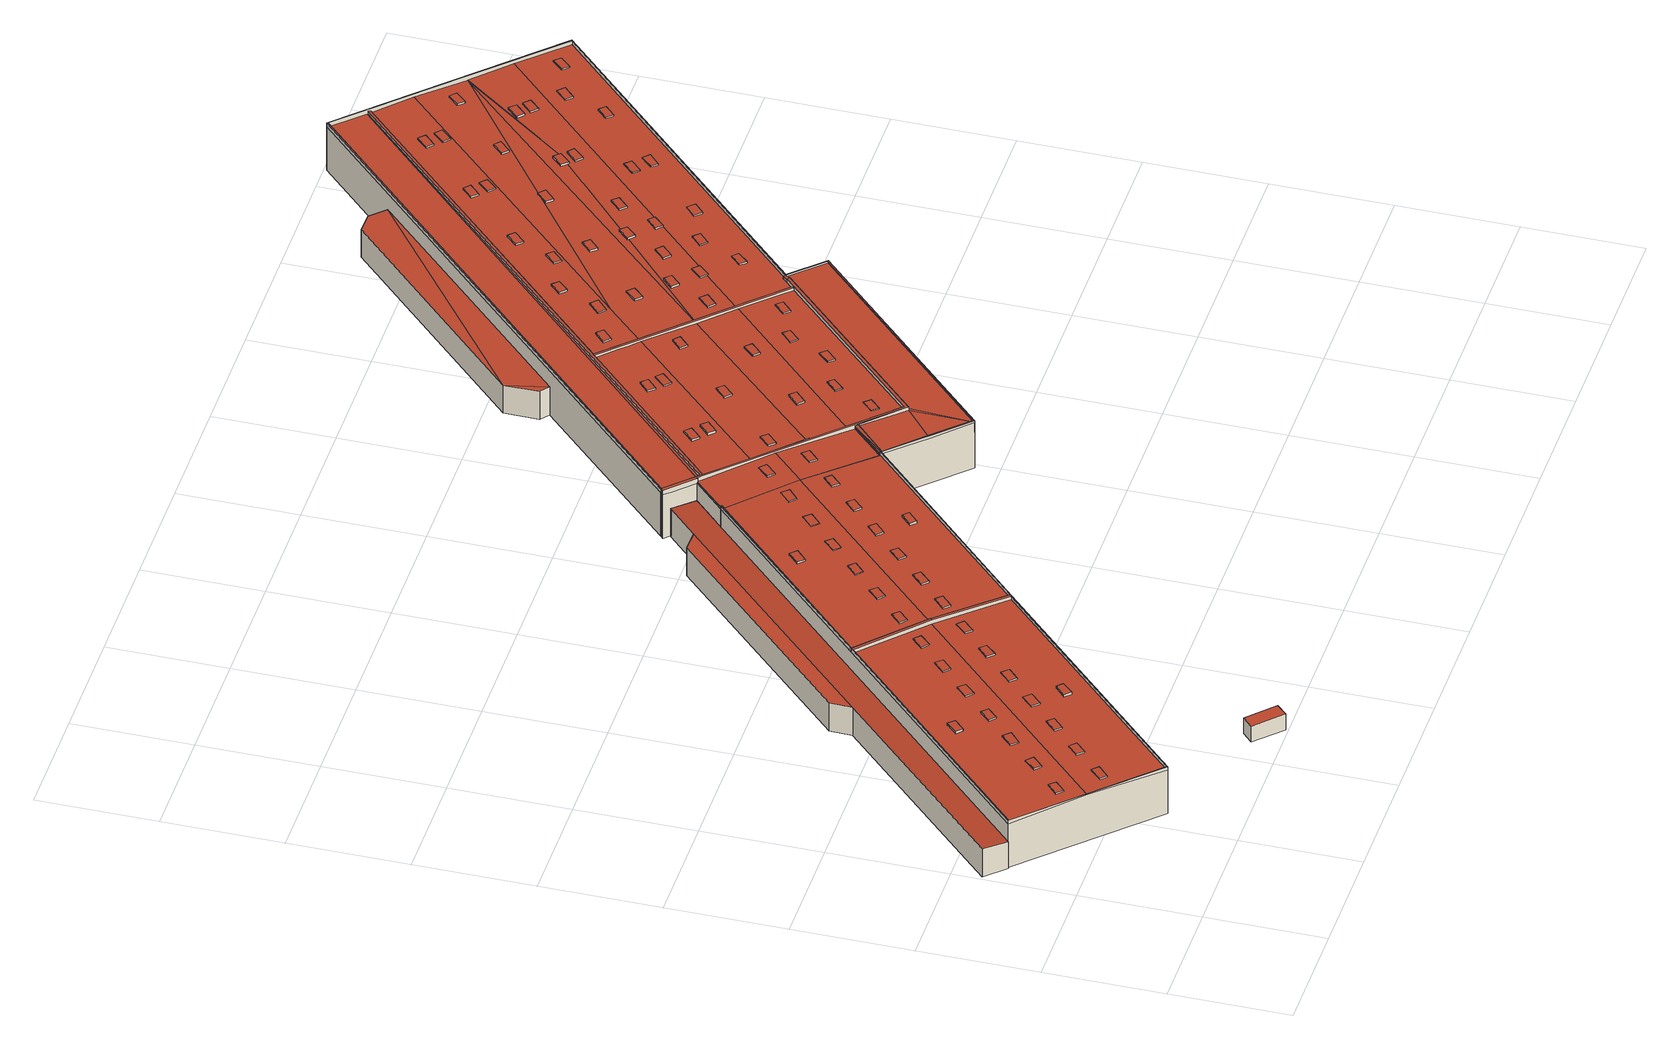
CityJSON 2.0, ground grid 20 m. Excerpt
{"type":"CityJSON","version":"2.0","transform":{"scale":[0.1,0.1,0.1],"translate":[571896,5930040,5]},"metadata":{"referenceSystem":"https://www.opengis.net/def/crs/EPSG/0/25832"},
"CityObjects":{
"building1":{"type":"Building","attributes":{"Grundfläche 2D":"14.649007","Grundhöhe NN":"5.460"},"geometry":[{"type":"Solid","lod":"3","boundaries":[[[[0,1,2,3]],[[4,5,3,2]],[[5,6,0,3]],[[6,7,1,0]],[[7,4,2,1]],[[7,6,5,4]]]],"semantics":{"surfaces":[{"type":"RoofSurface"},{"type":"WallSurface"},{"type":"GroundSurface"}],"values":[[0,1,1,1,1,2]]}}]},
"building2":{"type":"Building","attributes":{"Grundfläche 2D":"569.780345","Grundhöhe NN":"5.074"},"geometry":[{"type":"Solid","lod":"3","boundaries":[[[[8,9,10,11,12,13,14]],[[15,16,9,8]],[[17,13,12,11,18,19]],[[14,13,17,20]],[[14,20,21,8]],[[9,22,23,10]],[[11,10,23,18]],[[15,8,21,24]],[[16,15,24,25]],[[9,16,25,22]],[[25,24,21,20,17,19,18,23,22]]]],"semantics":{"surfaces":[{"type":"RoofSurface"},{"type":"WallSurface"},{"type":"GroundSurface"}],"values":[[0,0,1,1,1,1,1,1,1,1,2]]}}]},
"building3":{"type":"Building","attributes":{"Grundfläche 2D":"2526.483809","Grundhöhe NN":"5.324"},"children":["building3-1","building3-2","building3-3","building3-4","building3-5","building3-6","building3-7","building3-8","building3-9","building3-10","building3-11","building3-12","building3-13","building3-14","building3-15","building3-16","building3-17","building3-18","building3-19","building3-20","building3-21","building3-22","building3-23","building3-24","building3-25","building3-26","building3-27","building3-28","building3-29","building3-30"],"geometry":[{"type":"Solid","lod":"3","boundaries":[[[[26,27,28,29]],[[30,31,32,29,28]],[[33,34,35,36]],[[37,38,35,34]],[[27,39,40,41,42,43]],[[27,26,44,45,39]],[[46,47,32,31,48]],[[45,44,47,46,49,50]],[[48,51,52,53,46]],[[54,55,56]],[[57,56,55,58]],[[59,57,58,60]],[[61,62,63]],[[62,64,60,58,63]],[[60,64,31,30,28,27,59]],[[32,37,34,33,26,29]],[[65,54,41,40]],[[42,41,54,56]],[[27,43,42,56,57,59]],[[26,33,36,44]],[[38,47,44,36,35]],[[38,37,32,47]],[[31,64,62,61,52,51,48]],[[53,52,61,66]],[[66,67,49,46,53]],[[68,69,50,49,67]],[[50,69,70,39,45]],[[70,65,40,39]],[[71,72,63,58,55,54,65,73,74]],[[61,63,72,75]],[[76,66,61,75]],[[67,66,76,77]],[[69,68,67,77,78]],[[70,69,78,79]],[[65,70,79,73]],[[71,74,73,79,78,77,76,75,72]]]],"semantics":{"surfaces":[{"type":"RoofSurface"},{"type":"WallSurface"},{"type":"GroundSurface"}],"values":[[0,0,0,0,0,0,0,0,0,0,0,0,0,0,1,1,1,1,1,1,1,1,1,1,1,1,1,1,1,1,1,1,1,1,1,2]]}}]},
"building3-1":{"type":"BuildingInstallation","parents":["building3"],"geometry":[{"type":"MultiSurface","lod":"3","boundaries":[[[80,81,82,83]],[[83,82,84,85]],[[80,83,85,86]],[[81,80,86,87]],[[82,81,87,84]]],"semantics":{"surfaces":[{"type":"RoofSurface"},{"type":"WallSurface"}],"values":[0,1,1,1,1]}}]},
"building3-2":{"type":"BuildingInstallation","parents":["building3"],"geometry":[{"type":"MultiSurface","lod":"3","boundaries":[[[88,89,90,91]],[[91,90,92,93]],[[93,94,88,91]],[[94,95,89,88]],[[90,89,95,92]]],"semantics":{"surfaces":[{"type":"RoofSurface"},{"type":"WallSurface"}],"values":[0,1,1,1,1]}}]},
"building3-3":{"type":"BuildingInstallation","parents":["building3"],"geometry":[{"type":"MultiSurface","lod":"3","boundaries":[[[96,97,98,99]],[[99,98,100,101]],[[96,99,101,102]],[[97,96,102,103]],[[98,97,103,100]]],"semantics":{"surfaces":[{"type":"RoofSurface"},{"type":"WallSurface"}],"values":[0,1,1,1,1]}}]},
"building3-4":{"type":"BuildingInstallation","parents":["building3"],"geometry":[{"type":"MultiSurface","lod":"3","boundaries":[[[104,105,106,107]],[[107,106,108,109]],[[104,107,109,110]],[[105,104,110,111]],[[106,105,111,108]]],"semantics":{"surfaces":[{"type":"RoofSurface"},{"type":"WallSurface"}],"values":[0,1,1,1,1]}}]},
"building3-5":{"type":"BuildingInstallation","parents":["building3"],"geometry":[{"type":"MultiSurface","lod":"3","boundaries":[[[112,113,114,115]],[[113,112,116,117]],[[115,114,118,119]],[[112,115,119,116]],[[114,113,117,118]]],"semantics":{"surfaces":[{"type":"RoofSurface"},{"type":"WallSurface"}],"values":[0,1,1,1,1]}}]},
"building3-6":{"type":"BuildingInstallation","parents":["building3"],"geometry":[{"type":"MultiSurface","lod":"3","boundaries":[[[120,121,122,123]],[[123,122,124,125]],[[120,123,125,126]],[[121,120,126,127]],[[122,121,127,124]]],"semantics":{"surfaces":[{"type":"RoofSurface"},{"type":"WallSurface"}],"values":[0,1,1,1,1]}}]},
"building3-7":{"type":"BuildingInstallation","parents":["building3"],"geometry":[{"type":"MultiSurface","lod":"3","boundaries":[[[128,129,130,131]],[[131,130,132,133]],[[128,131,133,134]],[[129,128,134,135]],[[130,129,135,132]]],"semantics":{"surfaces":[{"type":"RoofSurface"},{"type":"WallSurface"}],"values":[0,1,1,1,1]}}]},
"building3-8":{"type":"BuildingInstallation","parents":["building3"],"geometry":[{"type":"MultiSurface","lod":"3","boundaries":[[[136,137,138,139]],[[139,138,140,141]],[[136,139,141,142]],[[137,136,142,143]],[[138,137,143,140]]],"semantics":{"surfaces":[{"type":"RoofSurface"},{"type":"WallSurface"}],"values":[0,1,1,1,1]}}]},
"building3-9":{"type":"BuildingInstallation","parents":["building3"],"geometry":[{"type":"MultiSurface","lod":"3","boundaries":[[[144,145,146,147]],[[147,146,148,149]],[[144,147,149,150]],[[145,144,150,151]],[[146,145,151,148]]],"semantics":{"surfaces":[{"type":"RoofSurface"},{"type":"WallSurface"}],"values":[0,1,1,1,1]}}]},
"building3-10":{"type":"BuildingInstallation","parents":["building3"],"geometry":[{"type":"MultiSurface","lod":"3","boundaries":[[[152,153,154,155]],[[155,154,156,157]],[[152,155,157,158]],[[153,152,158,159]],[[154,153,159,156]]],"semantics":{"surfaces":[{"type":"RoofSurface"},{"type":"WallSurface"}],"values":[0,1,1,1,1]}}]},
"building3-11":{"type":"BuildingInstallation","parents":["building3"],"geometry":[{"type":"MultiSurface","lod":"3","boundaries":[[[160,161,162,163]],[[163,162,164,165]],[[160,163,165,166]],[[161,160,166,167]],[[162,161,167,164]]],"semantics":{"surfaces":[{"type":"RoofSurface"},{"type":"WallSurface"}],"values":[0,1,1,1,1]}}]},
"building3-12":{"type":"BuildingInstallation","parents":["building3"],"geometry":[{"type":"MultiSurface","lod":"3","boundaries":[[[168,169,170,171]],[[171,170,172,173]],[[168,171,173,174]],[[169,168,174,175]],[[170,169,175,172]]],"semantics":{"surfaces":[{"type":"RoofSurface"},{"type":"WallSurface"}],"values":[0,1,1,1,1]}}]},
"building3-13":{"type":"BuildingInstallation","parents":["building3"],"geometry":[{"type":"MultiSurface","lod":"3","boundaries":[[[176,177,178,179]],[[179,178,180,181]],[[176,179,181,182]],[[177,176,182,183]],[[178,177,183,180]]],"semantics":{"surfaces":[{"type":"RoofSurface"},{"type":"WallSurface"}],"values":[0,1,1,1,1]}}]},
"building3-14":{"type":"BuildingInstallation","parents":["building3"],"geometry":[{"type":"MultiSurface","lod":"3","boundaries":[[[184,185,186,187]],[[187,186,188,189]],[[184,187,189,190]],[[185,184,190,191]],[[186,185,191,188]]],"semantics":{"surfaces":[{"type":"RoofSurface"},{"type":"WallSurface"}],"values":[0,1,1,1,1]}}]},
"building3-15":{"type":"BuildingInstallation","parents":["building3"],"geometry":[{"type":"MultiSurface","lod":"3","boundaries":[[[192,193,194,195]],[[195,194,196,197]],[[192,195,197,198]],[[193,192,198,199]],[[194,193,199,196]]],"semantics":{"surfaces":[{"type":"RoofSurface"},{"type":"WallSurface"}],"values":[0,1,1,1,1]}}]},
"building3-16":{"type":"BuildingInstallation","parents":["building3"],"geometry":[{"type":"MultiSurface","lod":"3","boundaries":[[[200,201,202,203]],[[203,202,204,205]],[[200,203,205,206]],[[201,200,206,207]],[[202,201,207,204]]],"semantics":{"surfaces":[{"type":"RoofSurface"},{"type":"WallSurface"}],"values":[0,1,1,1,1]}}]},
"building3-17":{"type":"BuildingInstallation","parents":["building3"],"geometry":[{"type":"MultiSurface","lod":"3","boundaries":[[[208,209,210,211]],[[211,210,212,213]],[[208,211,213,214]],[[209,208,214,215]],[[210,209,215,212]]],"semantics":{"surfaces":[{"type":"RoofSurface"},{"type":"WallSurface"}],"values":[0,1,1,1,1]}}]},
"building3-18":{"type":"BuildingInstallation","parents":["building3"],"geometry":[{"type":"MultiSurface","lod":"3","boundaries":[[[216,217,218,219]],[[219,218,220,221]],[[216,219,221,222]],[[217,216,222,223]],[[218,217,223,220]]],"semantics":{"surfaces":[{"type":"RoofSurface"},{"type":"WallSurface"}],"values":[0,1,1,1,1]}}]},
"building3-19":{"type":"BuildingInstallation","parents":["building3"],"geometry":[{"type":"MultiSurface","lod":"3","boundaries":[[[224,225,226,227]],[[227,226,228,229]],[[224,227,229,230]],[[225,224,230,231]],[[226,225,231,228]]],"semantics":{"surfaces":[{"type":"RoofSurface"},{"type":"WallSurface"}],"values":[0,1,1,1,1]}}]},
"building3-20":{"type":"BuildingInstallation","parents":["building3"],"geometry":[{"type":"MultiSurface","lod":"3","boundaries":[[[232,233,234,235]],[[235,234,236,237]],[[232,235,237,238]],[[233,232,238,239]],[[234,233,239,236]]],"semantics":{"surfaces":[{"type":"RoofSurface"},{"type":"WallSurface"}],"values":[0,1,1,1,1]}}]},
"building3-21":{"type":"BuildingInstallation","parents":["building3"],"geometry":[{"type":"MultiSurface","lod":"3","boundaries":[[[240,241,242,243]],[[243,242,244,245]],[[240,243,245,246]],[[241,240,246,247]],[[242,241,247,244]]],"semantics":{"surfaces":[{"type":"RoofSurface"},{"type":"WallSurface"}],"values":[0,1,1,1,1]}}]},
"building3-22":{"type":"BuildingInstallation","parents":["building3"],"geometry":[{"type":"MultiSurface","lod":"3","boundaries":[[[248,249,250,251]],[[251,250,252,253]],[[248,251,253,254]],[[249,248,254,255]],[[250,249,255,252]]],"semantics":{"surfaces":[{"type":"RoofSurface"},{"type":"WallSurface"}],"values":[0,1,1,1,1]}}]},
"building3-23":{"type":"BuildingInstallation","parents":["building3"],"geometry":[{"type":"MultiSurface","lod":"3","boundaries":[[[256,257,258,259]],[[259,258,260,261]],[[256,259,261,262]],[[257,256,262,263]],[[258,257,263,260]]],"semantics":{"surfaces":[{"type":"RoofSurface"},{"type":"WallSurface"}],"values":[0,1,1,1,1]}}]},
"building3-24":{"type":"BuildingInstallation","parents":["building3"],"geometry":[{"type":"MultiSurface","lod":"3","boundaries":[[[264,265,266,267]],[[267,266,268,269]],[[264,267,269,270]],[[265,264,270,271]],[[266,265,271,268]]],"semantics":{"surfaces":[{"type":"RoofSurface"},{"type":"WallSurface"}],"values":[0,1,1,1,1]}}]},
"building3-25":{"type":"BuildingInstallation","parents":["building3"],"geometry":[{"type":"MultiSurface","lod":"3","boundaries":[[[272,273,274,275]],[[275,274,276,277]],[[272,275,277,278]],[[273,272,278,279]],[[274,273,279,276]]],"semantics":{"surfaces":[{"type":"RoofSurface"},{"type":"WallSurface"}],"values":[0,1,1,1,1]}}]},
"building3-26":{"type":"BuildingInstallation","parents":["building3"],"geometry":[{"type":"MultiSurface","lod":"3","boundaries":[[[280,281,282,283]],[[283,282,284,285]],[[280,283,285,286]],[[281,280,286,287]],[[282,281,287,284]]],"semantics":{"surfaces":[{"type":"RoofSurface"},{"type":"WallSurface"}],"values":[0,1,1,1,1]}}]},
"building3-27":{"type":"BuildingInstallation","parents":["building3"],"geometry":[{"type":"MultiSurface","lod":"3","boundaries":[[[288,289,290,291]],[[292,293,291,290]],[[288,291,293,294]],[[294,295,289,288]],[[290,289,295,292]]],"semantics":{"surfaces":[{"type":"RoofSurface"},{"type":"WallSurface"}],"values":[0,1,1,1,1]}}]},
"building3-28":{"type":"BuildingInstallation","parents":["building3"],"geometry":[{"type":"MultiSurface","lod":"3","boundaries":[[[296,297,298,299]],[[300,301,299,298]],[[296,299,301,302]],[[297,296,302,303]],[[303,300,298,297]]],"semantics":{"surfaces":[{"type":"RoofSurface"},{"type":"WallSurface"}],"values":[0,1,1,1,1]}}]},
"building3-29":{"type":"BuildingInstallation","parents":["building3"],"geometry":[{"type":"MultiSurface","lod":"3","boundaries":[[[304,305,306,307]],[[307,306,308,309]],[[304,307,309,310]],[[305,304,310,311]],[[306,305,311,308]]],"semantics":{"surfaces":[{"type":"RoofSurface"},{"type":"WallSurface"}],"values":[0,1,1,1,1]}}]},
"building3-30":{"type":"BuildingInstallation","parents":["building3"],"geometry":[{"type":"MultiSurface","lod":"3","boundaries":[[[312,313,314,315]],[[312,315,316,317]],[[318,316,315,314]],[[313,312,317,319]],[[319,318,314,313]]],"semantics":{"surfaces":[{"type":"RoofSurface"},{"type":"WallSurface"}],"values":[0,1,1,1,1]}}]},
"building4":{"type":"Building","attributes":{"Grundfläche 2D":"5454.991894","Grundhöhe NN":"5.226"},"children":["building4-1","building4-2","building4-3","building4-4","building4-5","building4-6","building4-7","building4-8","building4-9","building4-10","building4-11","building4-12","building4-13","building4-14","building4-15","building4-16","building4-17","building4-18","building4-19","building4-20","building4-21","building4-22","building4-23","building4-24","building4-25","building4-26","building4-27","building4-28","building4-29","building4-30","building4-31","building4-32","building4-33","building4-34","building4-35","building4-36","building4-37","building4-38","building4-39","building4-40","building4-41","building4-42","building4-43","building4-44","building4-45","building4-46","building4-47","building4-48","building4-49","building4-50","building4-51"],"geometry":[{"type":"MultiSurface","lod":"3","boundaries":[[[320,321,322,323]],[[324,325,326,327,328,329,330]],[[331,332,333]],[[332,334,333]],[[333,334,335]],[[336,337,338,339,340,341,342,343,344,345,346,347,348]],[[330,329,332]],[[334,332,329,328,349]],[[334,350,351,342,341,340,339,338,337,331,333,335]],[[352,353,354,355,356,357,358]],[[359,360,361,362,363,364]],[[365,366,367,368,369,370]],[[371,372,369,368]],[[365,373,353,352,366]],[[374,362,361,375]],[[376,377,378,379,380,381,382,383,384,385,386,387,388,389,390,391,392,393,394]],[[395,396,322,321,397,398,399]],[[400,401,402,403,404,405,406,407,408,409,410,411,412,413]],[[414,415,416,417,418,40,39,419,420,408,421,422]],[[61,423,66]],[[63,424,61]],[[424,423,61]],[[425,426,424,63,58,427,428]],[[429,427,58,55]],[[430,431,432,433,434,435,436,437,438,439]],[[430,440,431]],[[441,442,443,444,445,446,447,448]],[[440,447,431]],[[447,446,431]],[[449,450,451]],[[452,450,449]],[[453,449,451,454]],[[455,456,457,458]],[[349,328,327,326,325,321,320,343,342]],[[342,351,349]],[[351,350,349]],[[350,334,349]],[[354,353,373,365,370,369,372,323,322,356,355]],[[459,460,381,380]],[[372,371,382,381,460,344,343,320,323]],[[362,374,413,412,388,387,386,385,384,383,382,371,368,367,366,352,358,395,399,364,363]],[[461,389,388,412,462]],[[391,390,389,461,463,464,465,423,424]],[[424,426,392,391]],[[426,425,428,427,429,435,466,376,394,393,392]],[[466,467,376]],[[432,431,378,377,376,467,434,433]],[[379,378,431,446,445,444,459,380]],[[356,322,396,395,358,357]],[[321,325,324,397]],[[364,399,398,360,359]],[[468,409,408,469,347]],[[410,409,468,470,471,472,473,474]],[[474,475,411,410]],[[462,412,411,475]],[[400,413,374,375]],[[402,401,400,375,361,360,398,397,324,330,332,331,337,336,406,405,404,403]],[[348,476,407,406,336]],[[476,469,408,407]],[[39,477,478,479,419]],[[479,480,420,419]],[[481,469,408,420,480]],[[469,482,421,408]],[[442,422,421,482,443]],[[442,441,448,447,415,414,422]],[[415,447,440,430,439,418,417,416]],[[438,477,39,40]],[[483,465,464,463,461,484,485]],[[462,475,486,487]],[[488,489,346,345,490]],[[468,347,491,492]],[[474,473,472,471,470,468,492,493]],[[450,494,486,475,474,493,495,451]],[[461,462,487,484]],[[61,66,496,497]],[[63,61,497,498]],[[55,58,63,498,499]],[[423,465,483,496,66]],[[477,438,500,501]],[[479,478,477,501,502]],[[457,503,504,480,479,502,505,458]],[[480,504,491,347,481]],[[489,506,444,443,481,347,346]],[[435,429,55,436]],[[438,437,436,55,499,507,500]],[[454,451,495,508]],[[453,454,508,509]],[[449,453,509,510]],[[452,449,510,511]],[[450,452,511,494]],[[455,458,505,512]],[[456,455,512,513]],[[457,456,513,503]],[[493,492,491,504,503,513,512,505,502,501,500,507,499,498,497,496,483,485,484,487,486,494,511,510,509,508,495],[489,488,506,489,491]]],"semantics":{"surfaces":[{"type":"RoofSurface"},{"type":"WallSurface"},{"type":"GroundSurface"}],"values":[0,0,0,0,0,0,0,0,0,0,0,0,0,0,0,0,0,0,0,0,0,0,0,0,0,0,0,0,0,0,0,0,0,1,1,1,1,1,1,1,1,1,1,1,1,1,1,1,1,1,1,1,1,1,1,1,1,1,1,1,1,1,1,1,1,1,1,1,1,1,1,1,1,1,1,1,1,1,1,1,1,1,1,1,1,1,1,1,1,1,1,1,1,2]}}]},
"building4-1":{"type":"BuildingInstallation","parents":["building4"],"geometry":[{"type":"MultiSurface","lod":"3","boundaries":[[[514,515,516,517]],[[518,519,517,516]],[[519,520,514,517]],[[515,514,520,521]],[[516,515,521,518]]],"semantics":{"surfaces":[{"type":"RoofSurface"},{"type":"WallSurface"}],"values":[0,1,1,1,1]}}]},
"building4-2":{"type":"BuildingInstallation","parents":["building4"],"geometry":[{"type":"MultiSurface","lod":"3","boundaries":[[[522,523,524,525]],[[525,524,526,527]],[[522,525,527,528]],[[523,522,528,529]],[[524,523,529,526]]],"semantics":{"surfaces":[{"type":"RoofSurface"},{"type":"WallSurface"}],"values":[0,1,1,1,1]}}]},
"building4-3":{"type":"BuildingInstallation","parents":["building4"],"geometry":[{"type":"MultiSurface","lod":"3","boundaries":[[[530,531,532,533]],[[533,532,534,535]],[[530,533,535,536]],[[531,530,536,537]],[[532,531,537,534]]],"semantics":{"surfaces":[{"type":"RoofSurface"},{"type":"WallSurface"}],"values":[0,1,1,1,1]}}]},
"building4-4":{"type":"BuildingInstallation","parents":["building4"],"geometry":[{"type":"MultiSurface","lod":"3","boundaries":[[[538,539,540,541]],[[541,540,542,543]],[[538,541,543,544]],[[539,538,544,545]],[[540,539,545,542]]],"semantics":{"surfaces":[{"type":"RoofSurface"},{"type":"WallSurface"}],"values":[0,1,1,1,1]}}]},
"building4-5":{"type":"BuildingInstallation","parents":["building4"],"geometry":[{"type":"MultiSurface","lod":"3","boundaries":[[[546,547,548,549]],[[549,548,550,551]],[[546,549,551,552]],[[547,546,552,553]],[[548,547,553,550]]],"semantics":{"surfaces":[{"type":"RoofSurface"},{"type":"WallSurface"}],"values":[0,1,1,1,1]}}]},
"building4-6":{"type":"BuildingInstallation","parents":["building4"],"geometry":[{"type":"MultiSurface","lod":"3","boundaries":[[[554,555,556,557]],[[557,556,558,559]],[[554,557,559,560]],[[560,561,555,554]],[[561,558,556,555]]],"semantics":{"surfaces":[{"type":"RoofSurface"},{"type":"WallSurface"}],"values":[0,1,1,1,1]}}]},
"building4-7":{"type":"BuildingInstallation","parents":["building4"],"geometry":[{"type":"MultiSurface","lod":"3","boundaries":[[[562,563,564,565]],[[563,562,566,567]],[[564,563,567,568]],[[565,564,568,569]],[[562,565,569,566]]],"semantics":{"surfaces":[{"type":"RoofSurface"},{"type":"WallSurface"}],"values":[0,1,1,1,1]}}]},
"building4-8":{"type":"BuildingInstallation","parents":["building4"],"geometry":[{"type":"MultiSurface","lod":"3","boundaries":[[[570,571,572,573,574]],[[575,572,571,333]],[[573,572,575,576]],[[574,573,576,577]],[[333,571,570,574,577,335]]],"semantics":{"surfaces":[{"type":"RoofSurface"},{"type":"WallSurface"}],"values":[0,1,1,1,1]}}]},
"building4-9":{"type":"BuildingInstallation","parents":["building4"],"geometry":[{"type":"MultiSurface","lod":"3","boundaries":[[[578,579,580,581]],[[581,580,582,583]],[[578,581,583,584]],[[579,578,584,585]],[[580,579,585,582]]],"semantics":{"surfaces":[{"type":"RoofSurface"},{"type":"WallSurface"}],"values":[0,1,1,1,1]}}]},
"building4-10":{"type":"BuildingInstallation","parents":["building4"],"geometry":[{"type":"MultiSurface","lod":"3","boundaries":[[[586,587,588,589,590,591]],[[588,587,592,340]],[[589,588,340,593]],[[590,589,593,594]],[[341,592,587,586,591,590,594,595]]],"semantics":{"surfaces":[{"type":"RoofSurface"},{"type":"WallSurface"}],"values":[0,1,1,1,1]}}]},
"building4-11":{"type":"BuildingInstallation","parents":["building4"],"geometry":[{"type":"MultiSurface","lod":"3","boundaries":[[[596,597,598,599]],[[599,598,600,601]],[[596,599,601,602]],[[597,596,602,603]],[[598,597,603,600]]],"semantics":{"surfaces":[{"type":"RoofSurface"},{"type":"WallSurface"}],"values":[0,1,1,1,1]}}]},
"building4-12":{"type":"BuildingInstallation","parents":["building4"],"geometry":[{"type":"MultiSurface","lod":"3","boundaries":[[[604,605,606,607]],[[607,606,608,609]],[[604,607,609,610]],[[605,604,610,611]],[[606,605,611,608]]],"semantics":{"surfaces":[{"type":"RoofSurface"},{"type":"WallSurface"}],"values":[0,1,1,1,1]}}]},
"building4-13":{"type":"BuildingInstallation","parents":["building4"],"geometry":[{"type":"MultiSurface","lod":"3","boundaries":[[[612,613,614,615]],[[615,614,616,617]],[[612,615,617,618]],[[613,612,618,619]],[[614,613,619,616]]],"semantics":{"surfaces":[{"type":"RoofSurface"},{"type":"WallSurface"}],"values":[0,1,1,1,1]}}]},
"building4-14":{"type":"BuildingInstallation","parents":["building4"],"geometry":[{"type":"MultiSurface","lod":"3","boundaries":[[[620,621,622,623]],[[623,622,624,625]],[[620,623,625,626]],[[621,620,626,627]],[[622,621,627,624]]],"semantics":{"surfaces":[{"type":"RoofSurface"},{"type":"WallSurface"}],"values":[0,1,1,1,1]}}]},
"building4-15":{"type":"BuildingInstallation","parents":["building4"],"geometry":[{"type":"MultiSurface","lod":"3","boundaries":[[[628,629,630,631]],[[632,633,631,630]],[[628,631,633,634]],[[634,635,629,628]],[[630,629,635,632]]],"semantics":{"surfaces":[{"type":"RoofSurface"},{"type":"WallSurface"}],"values":[0,1,1,1,1]}}]},
"building4-16":{"type":"BuildingInstallation","parents":["building4"],"geometry":[{"type":"MultiSurface","lod":"3","boundaries":[[[636,637,638,639]],[[640,641,639,638]],[[636,639,641,642]],[[637,636,642,643]],[[638,637,643,640]]],"semantics":{"surfaces":[{"type":"RoofSurface"},{"type":"WallSurface"}],"values":[0,1,1,1,1]}}]},
"building4-17":{"type":"BuildingInstallation","parents":["building4"],"geometry":[{"type":"MultiSurface","lod":"3","boundaries":[[[644,645,646,647]],[[647,646,648,649]],[[649,650,644,647]],[[645,644,650,651]],[[646,645,651,648]]],"semantics":{"surfaces":[{"type":"RoofSurface"},{"type":"WallSurface"}],"values":[0,1,1,1,1]}}]},
"building4-18":{"type":"BuildingInstallation","parents":["building4"],"geometry":[{"type":"MultiSurface","lod":"3","boundaries":[[[652,460,459,482,469,476]],[[469,481,347]],[[348,653,652,476]],[[460,652,653,344]],[[443,482,459,444,506,489,346]],[[346,347,481]]],"semantics":{"surfaces":[{"type":"RoofSurface"},{"type":"WallSurface"}],"values":[0,1,1,1,1,1]}}]},
"building4-19":{"type":"BuildingInstallation","parents":["building4"],"geometry":[{"type":"MultiSurface","lod":"3","boundaries":[[[654,655,656,657]],[[657,656,658,659]],[[654,657,659,660]],[[655,654,660,661]],[[656,655,661,658]]],"semantics":{"surfaces":[{"type":"RoofSurface"},{"type":"WallSurface"}],"values":[0,1,1,1,1]}}]},
"building4-20":{"type":"BuildingInstallation","parents":["building4"],"geometry":[{"type":"MultiSurface","lod":"3","boundaries":[[[662,663,664,665]],[[666,667,665,664]],[[667,668,662,665]],[[663,662,668,669]],[[664,663,669,666]]],"semantics":{"surfaces":[{"type":"RoofSurface"},{"type":"WallSurface"}],"values":[0,1,1,1,1]}}]},
"building4-21":{"type":"BuildingInstallation","parents":["building4"],"geometry":[{"type":"MultiSurface","lod":"3","boundaries":[[[670,671,672,673]],[[674,675,673,672]],[[670,673,675,676]],[[676,677,671,670]],[[672,671,677,674]]],"semantics":{"surfaces":[{"type":"RoofSurface"},{"type":"WallSurface"}],"values":[0,1,1,1,1]}}]},
"building4-22":{"type":"BuildingInstallation","parents":["building4"],"geometry":[{"type":"MultiSurface","lod":"3","boundaries":[[[678,679,680,681]],[[681,680,682,683]],[[678,681,683,684]],[[679,678,684,685]],[[680,679,685,682]]],"semantics":{"surfaces":[{"type":"RoofSurface"},{"type":"WallSurface"}],"values":[0,1,1,1,1]}}]},
"building4-23":{"type":"BuildingInstallation","parents":["building4"],"geometry":[{"type":"MultiSurface","lod":"3","boundaries":[[[686,687,688,689]],[[690,339,688,687]],[[689,688,339,338]],[[338,691,686,689]],[[691,690,687,686]]],"semantics":{"surfaces":[{"type":"RoofSurface"},{"type":"WallSurface"}],"values":[0,1,1,1,1]}}]},
"building4-24":{"type":"BuildingInstallation","parents":["building4"],"geometry":[{"type":"MultiSurface","lod":"3","boundaries":[[[692,693,694,695]],[[695,694,696,697]],[[692,695,697,698]],[[693,692,698,699]],[[694,693,699,696]]],"semantics":{"surfaces":[{"type":"RoofSurface"},{"type":"WallSurface"}],"values":[0,1,1,1,1]}}]},
"building4-25":{"type":"BuildingInstallation","parents":["building4"],"geometry":[{"type":"MultiSurface","lod":"3","boundaries":[[[700,701,702,703]],[[703,702,704,705]],[[700,703,705,706]],[[701,700,706,707]],[[702,701,707,704]]],"semantics":{"surfaces":[{"type":"RoofSurface"},{"type":"WallSurface"}],"values":[0,1,1,1,1]}}]},
"building4-26":{"type":"BuildingInstallation","parents":["building4"],"geometry":[{"type":"MultiSurface","lod":"3","boundaries":[[[708,709,710,711]],[[712,713,711,710]],[[708,711,713,714]],[[709,708,714,715]],[[710,709,715,712]]],"semantics":{"surfaces":[{"type":"RoofSurface"},{"type":"WallSurface"}],"values":[0,1,1,1,1]}}]},
"building4-27":{"type":"BuildingInstallation","parents":["building4"],"geometry":[{"type":"MultiSurface","lod":"3","boundaries":[[[716,717,718,719,720]],[[721,722,717,716]],[[723,718,717,722]],[[723,724,719,718]],[[724,725,721,716,720,719]]],"semantics":{"surfaces":[{"type":"RoofSurface"},{"type":"WallSurface"}],"values":[0,1,1,1,1]}}]},
"building4-28":{"type":"BuildingInstallation","parents":["building4"],"geometry":[{"type":"MultiSurface","lod":"3","boundaries":[[[726,727,728,729]],[[729,728,730,731]],[[726,729,731,732]],[[727,726,732,733]],[[728,727,733,730]]],"semantics":{"surfaces":[{"type":"RoofSurface"},{"type":"WallSurface"}],"values":[0,1,1,1,1]}}]},
"building4-29":{"type":"BuildingInstallation","parents":["building4"],"geometry":[{"type":"MultiSurface","lod":"3","boundaries":[[[734,735,736,737]],[[737,736,738,739]],[[734,737,739,740]],[[735,734,740,741]],[[736,735,741,738]]],"semantics":{"surfaces":[{"type":"RoofSurface"},{"type":"WallSurface"}],"values":[0,1,1,1,1]}}]},
"building4-30":{"type":"BuildingInstallation","parents":["building4"],"geometry":[{"type":"MultiSurface","lod":"3","boundaries":[[[742,743,744,745]],[[745,744,746,747]],[[742,745,747,748]],[[743,742,748,749]],[[744,743,749,746]]],"semantics":{"surfaces":[{"type":"RoofSurface"},{"type":"WallSurface"}],"values":[0,1,1,1,1]}}]},
"building4-31":{"type":"BuildingInstallation","parents":["building4"],"geometry":[{"type":"MultiSurface","lod":"3","boundaries":[[[750,751,752,753]],[[753,752,754,755]],[[750,753,755,756]],[[751,750,756,757]],[[752,751,757,754]]],"semantics":{"surfaces":[{"type":"RoofSurface"},{"type":"WallSurface"}],"values":[0,1,1,1,1]}}]},
"building4-32":{"type":"BuildingInstallation","parents":["building4"],"geometry":[{"type":"MultiSurface","lod":"3","boundaries":[[[758,759,760,761]],[[761,760,762,763]],[[758,761,763,764]],[[759,758,764,765]],[[760,759,765,762]]],"semantics":{"surfaces":[{"type":"RoofSurface"},{"type":"WallSurface"}],"values":[0,1,1,1,1]}}]},
"building4-33":{"type":"BuildingInstallation","parents":["building4"],"geometry":[{"type":"MultiSurface","lod":"3","boundaries":[[[766,767,768,769]],[[769,768,770,771]],[[766,769,771,772]],[[767,766,772,773]],[[768,767,773,770]]],"semantics":{"surfaces":[{"type":"RoofSurface"},{"type":"WallSurface"}],"values":[0,1,1,1,1]}}]},
"building4-34":{"type":"BuildingInstallation","parents":["building4"],"geometry":[{"type":"MultiSurface","lod":"3","boundaries":[[[774,775,776,777]],[[777,776,778,779]],[[774,777,779,780]],[[780,781,775,774]],[[776,775,781,778]]],"semantics":{"surfaces":[{"type":"RoofSurface"},{"type":"WallSurface"}],"values":[0,1,1,1,1]}}]},
"building4-35":{"type":"BuildingInstallation","parents":["building4"],"geometry":[{"type":"MultiSurface","lod":"3","boundaries":[[[782,783,784,785]],[[785,784,786,787]],[[782,785,787,788]],[[783,782,788,789]],[[784,783,789,786]]],"semantics":{"surfaces":[{"type":"RoofSurface"},{"type":"WallSurface"}],"values":[0,1,1,1,1]}}]},
"building4-36":{"type":"BuildingInstallation","parents":["building4"],"geometry":[{"type":"MultiSurface","lod":"3","boundaries":[[[790,791,792,793]],[[793,792,794,795]],[[790,793,795,796]],[[791,790,796,797]],[[792,791,797,794]]],"semantics":{"surfaces":[{"type":"RoofSurface"},{"type":"WallSurface"}],"values":[0,1,1,1,1]}}]},
"building4-37":{"type":"BuildingInstallation","parents":["building4"],"geometry":[{"type":"MultiSurface","lod":"3","boundaries":[[[798,799,800,801]],[[802,803,801,800]],[[798,801,803,804]],[[799,798,804,805]],[[805,802,800,799]]],"semantics":{"surfaces":[{"type":"RoofSurface"},{"type":"WallSurface"}],"values":[0,1,1,1,1]}}]},
"building4-38":{"type":"BuildingInstallation","parents":["building4"],"geometry":[{"type":"MultiSurface","lod":"3","boundaries":[[[806,807,808,809]],[[810,811,809,808]],[[811,812,806,809]],[[807,806,812,813]],[[808,807,813,810]]],"semantics":{"surfaces":[{"type":"RoofSurface"},{"type":"WallSurface"}],"values":[0,1,1,1,1]}}]},
"building4-39":{"type":"BuildingInstallation","parents":["building4"],"geometry":[{"type":"MultiSurface","lod":"3","boundaries":[[[814,815,816,817]],[[817,816,818,819]],[[814,817,819,820]],[[815,814,820,821]],[[816,815,821,818]]],"semantics":{"surfaces":[{"type":"RoofSurface"},{"type":"WallSurface"}],"values":[0,1,1,1,1]}}]},
"building4-40":{"type":"BuildingInstallation","parents":["building4"],"geometry":[{"type":"MultiSurface","lod":"3","boundaries":[[[467,466,40,418]],[[822,40,466]],[[41,40,822]],[[435,436,822,466]],[[436,437,438,40,41,822]],[[439,434,467,418]]],"semantics":{"surfaces":[{"type":"RoofSurface"},{"type":"WallSurface"}],"values":[0,0,0,1,1,1]}}]},
"building4-41":{"type":"BuildingInstallation","parents":["building4"],"geometry":[{"type":"MultiSurface","lod":"3","boundaries":[[[823,824,825,826]],[[826,825,827,828]],[[823,826,828,829]],[[824,823,829,830]],[[825,824,830,827]]],"semantics":{"surfaces":[{"type":"RoofSurface"},{"type":"WallSurface"}],"values":[0,1,1,1,1]}}]},
"building4-42":{"type":"BuildingInstallation","parents":["building4"],"geometry":[{"type":"MultiSurface","lod":"3","boundaries":[[[831,832,833,834]],[[834,833,835,836]],[[831,834,836,837]],[[837,838,832,831]],[[838,835,833,832]]],"semantics":{"surfaces":[{"type":"RoofSurface"},{"type":"WallSurface"}],"values":[0,1,1,1,1]}}]},
"building4-43":{"type":"BuildingInstallation","parents":["building4"],"geometry":[{"type":"MultiSurface","lod":"3","boundaries":[[[839,840,841,842]],[[842,841,843,844]],[[839,842,844,845]],[[845,846,840,839]],[[846,843,841,840]]],"semantics":{"surfaces":[{"type":"RoofSurface"},{"type":"WallSurface"}],"values":[0,1,1,1,1]}}]},
"building4-44":{"type":"BuildingInstallation","parents":["building4"],"geometry":[{"type":"MultiSurface","lod":"3","boundaries":[[[847,848,849,850]],[[850,849,851,852]],[[847,850,852,853]],[[848,847,853,854]],[[849,848,854,851]]],"semantics":{"surfaces":[{"type":"RoofSurface"},{"type":"WallSurface"}],"values":[0,1,1,1,1]}}]},
"building4-45":{"type":"BuildingInstallation","parents":["building4"],"geometry":[{"type":"MultiSurface","lod":"3","boundaries":[[[855,856,857,858]],[[859,860,856,855]],[[857,856,860,861]],[[861,862,858,857]],[[862,859,855,858]]],"semantics":{"surfaces":[{"type":"RoofSurface"},{"type":"WallSurface"}],"values":[0,1,1,1,1]}}]},
"building4-46":{"type":"BuildingInstallation","parents":["building4"],"geometry":[{"type":"MultiSurface","lod":"3","boundaries":[[[863,864,865,866]],[[867,868,866,865]],[[863,866,868,869]],[[869,870,864,863]],[[865,864,870,867]]],"semantics":{"surfaces":[{"type":"RoofSurface"},{"type":"WallSurface"}],"values":[0,1,1,1,1]}}]},
"building4-47":{"type":"BuildingInstallation","parents":["building4"],"geometry":[{"type":"MultiSurface","lod":"3","boundaries":[[[871,872,873,874]],[[874,873,875,876]],[[871,874,876,877]],[[872,871,877,878]],[[873,872,878,875]]],"semantics":{"surfaces":[{"type":"RoofSurface"},{"type":"WallSurface"}],"values":[0,1,1,1,1]}}]},
"building4-48":{"type":"BuildingInstallation","parents":["building4"],"geometry":[{"type":"MultiSurface","lod":"3","boundaries":[[[879,880,881,882]],[[882,881,883,884]],[[879,882,884,885]],[[880,879,885,886]],[[881,880,886,883]]],"semantics":{"surfaces":[{"type":"RoofSurface"},{"type":"WallSurface"}],"values":[0,1,1,1,1]}}]},
"building4-49":{"type":"BuildingInstallation","parents":["building4"],"geometry":[{"type":"MultiSurface","lod":"3","boundaries":[[[887,888,889,890]],[[890,889,891,892]],[[887,890,892,893]],[[888,887,893,894]],[[889,888,894,891]]],"semantics":{"surfaces":[{"type":"RoofSurface"},{"type":"WallSurface"}],"values":[0,1,1,1,1]}}]},
"building4-50":{"type":"BuildingInstallation","parents":["building4"],"geometry":[{"type":"MultiSurface","lod":"3","boundaries":[[[895,896,897,898]],[[898,897,899,900]],[[895,898,900,901]],[[901,902,896,895]],[[897,896,902,899]]],"semantics":{"surfaces":[{"type":"RoofSurface"},{"type":"WallSurface"}],"values":[0,1,1,1,1]}}]},
"building4-51":{"type":"BuildingInstallation","parents":["building4"],"geometry":[{"type":"MultiSurface","lod":"3","boundaries":[[[903,904,905,906]],[[904,903,907,908]],[[906,905,909,910]],[[903,906,910,907]],[[905,904,908,909]]],"semantics":{"surfaces":[{"type":"RoofSurface"},{"type":"WallSurface"}],"values":[0,1,1,1,1]}}]}
},
"vertices":[
[483,3,36],[500,21,36],[457,63,35],[440,46,35],[457,63,5],[440,46,5],[483,3,5],[500,21,5],
[650,990,55],[296,638,55],[7,352,55],[39,319,52],[681,956,52],[735,1009,52],[702,1041,55],[614,991,55],[297,676,55],[735,1009,1],[39,319,1],[681,956,1],[702,1041,1],[650,990,1],[296,638,1],[7,352,1],[614,991,1],[297,676,1],
[582,467,93],[586,470,93],[488,568,99],[485,565,99],[488,569,99],[391,667,93],[388,663,93],[582,467,87],[484,566,92],[137,222,92],[235,123,87],[388,663,87],[40,319,87],[877,756,93],[878,757,93],[877,758,93],[876,758,93],[876,757,93],[235,123,93],[583,466,93],[387,664,93],[40,319,93],[651,924,93],[39,319,93],[235,121,93],[652,925,93],[682,955,93],[681,956,93],[877,758,87],[876,759,87],[876,758,87],[876,757,87],[778,857,92],[586,470,87],[488,569,92],[682,955,87],[651,924,87],[682,954,87],[391,667,87],[878,757,87],[681,956,87],[39,319,87],[136,221,92],[235,121,87],[877,756,87],[876,759,3],[682,954,3],[878,757,3],[877,758,3],[682,955,3],[681,956,3],[39,319,3],[235,121,3],[877,756,3],
[143,285,93],[125,268,93],[135,258,93],[152,275,93],[135,258,91],[152,275,91],[143,285,90],[125,268,90],
[377,413,93],[387,403,93],[405,420,93],[395,431,93],[405,420,90],[395,431,90],[377,413,90],[387,403,90],
[393,331,93],[384,340,93],[366,323,93],[376,313,93],[366,323,89],[376,313,88],[393,331,88],[384,340,89],
[440,583,93],[422,565,93],[433,555,93],[450,573,93],[433,555,91],[450,573,91],[440,583,90],[422,565,90],
[539,680,93],[522,663,93],[532,653,93],[549,670,93],[539,680,90],[522,663,90],[532,653,91],[549,670,91],
[228,264,93],[238,254,93],[255,271,93],[245,281,93],[255,271,90],[245,281,90],[228,264,90],[238,254,90],
[341,485,93],[323,467,93],[333,456,93],[351,474,93],[333,456,91],[351,474,91],[341,485,90],[323,467,90],
[600,719,92],[590,729,92],[572,712,92],[582,702,92],[572,712,90],[582,702,91],[600,719,91],[590,729,90],
[326,363,93],[337,352,93],[355,371,93],[344,382,93],[355,371,90],[344,382,90],[326,363,90],[337,352,90],
[250,475,93],[233,457,93],[242,448,93],[259,465,93],[242,448,89],[259,465,89],[250,475,88],[233,457,88],
[743,674,93],[734,683,93],[717,666,93],[726,657,93],[717,666,88],[726,657,88],[743,674,88],[734,683,88],
[750,866,92],[740,877,92],[721,859,92],[731,849,92],[721,859,90],[731,849,91],[750,866,91],[740,877,90],
[242,386,93],[224,368,93],[234,357,93],[253,375,93],[234,357,91],[253,375,91],[242,386,90],[224,368,90],
[179,213,93],[188,204,93],[207,222,93],[197,232,93],[207,222,90],[197,232,90],[179,213,90],[188,204,90],
[650,769,92],[640,779,92],[622,761,92],[632,751,92],[622,761,90],[632,751,91],[650,769,91],[640,779,90],
[391,535,93],[373,517,93],[383,507,93],[401,524,93],[383,507,91],[401,524,91],[391,535,90],[373,517,90],
[700,817,92],[690,828,92],[671,810,92],[681,799,92],[671,810,90],[681,799,91],[700,817,91],[690,828,90],
[703,715,93],[693,725,93],[675,708,93],[685,698,93],[675,708,90],[685,698,90],[703,715,90],[693,725,90],
[606,813,92],[596,823,92],[578,806,92],[588,796,92],[578,806,88],[588,796,88],[606,813,88],[596,823,88],
[784,796,93],[801,813,93],[792,823,93],[775,806,93],[792,823,90],[775,806,90],[784,796,90],[801,813,90],
[752,764,93],[742,774,93],[725,757,93],[735,747,93],[725,757,90],[735,747,90],[752,764,90],[742,774,90],
[490,631,93],[473,614,93],[483,604,93],[500,621,93],[483,604,91],[500,621,91],[490,631,90],[473,614,90],
[295,331,93],[277,313,93],[287,303,93],[305,321,93],[287,303,90],[305,321,90],[295,331,90],[277,313,90],
[291,434,93],[274,416,93],[284,407,93],[301,424,93],[284,407,91],[301,424,91],[291,434,90],[274,416,90],
[526,560,93],[536,550,93],[555,568,93],[545,578,93],[555,568,90],[545,578,90],[526,560,90],[536,550,90],
[503,519,93],[493,529,93],[476,511,93],[485,501,93],[476,511,90],[485,501,90],[503,519,90],[493,529,90],
[192,335,93],[175,317,93],[185,307,93],[203,325,93],[185,307,91],[203,325,91],[192,335,90],[175,317,90],
[594,627,93],[575,608,93],[585,598,93],[604,617,93],[585,598,90],[604,617,90],[594,627,90],[575,608,90],
[653,666,93],[643,676,93],[626,659,93],[636,649,93],[626,659,90],[636,649,90],[653,666,90],[643,676,90],
[426,463,93],[437,452,93],[454,470,93],[444,480,93],[444,480,90],[426,463,90],[454,470,90],[437,452,90],
[1245,1000,90],[999,1248,90],[996,1245,90],[1241,997,90],[1496,1741,85],[999,1248,85],[1031,1216,86],[1043,1204,86],[1056,1191,87],[1119,1254,87],[1550,1687,87],[1616,1620,85],[1615,1620,85],[1472,1432,85],[1125,1121,85],[1471,1431,85],[1743,1490,86],[1672,1562,87],[1357,1250,87],[1340,1232,87],[1258,1151,87],[1240,1134,87],[1176,1070,87],[1245,1000,86],[1256,1012,86],[1260,1009,86],[1266,1015,86],[1267,1017,86],[1266,1018,86],[1084,1162,86],[1164,1081,86],[1166,1079,86],[809,942,87],[1053,1187,87],[1039,1201,86],[1027,1214,86],[996,1245,85],[776,1027,85],[750,1002,85],[756,1014,85],[1493,1744,85],[1492,1745,85],[744,1008,85],[745,1007,85],[747,1005,85],[1122,1118,85],[880,871,85],[880,870,85],[927,823,87],[1172,1066,87],[1160,1079,86],[996,753,86],[1241,997,86],[1081,1159,86],[698,1055,86],[1444,1793,86],[992,750,94],[993,749,94],[996,746,94],[1000,750,94],[1260,1009,94],[1256,1012,94],[996,753,94],[880,870,94],[880,871,94],[809,942,94],[745,1007,94],[744,1008,94],[697,1055,94],[692,1051,94],[693,1051,94],[736,1008,94],[737,1010,94],[741,1005,94],[744,1003,94],[750,1002,90],[776,1027,90],[1496,1741,90],[1493,1744,90],[747,1005,90],[1444,1793,93],[1492,1745,93],[1493,1744,93],[1496,1741,93],[1615,1620,93],[1616,1620,93],[1743,1490,93],[1266,1018,93],[1267,1017,93],[1745,1491,93],[1444,1796,93],[697,1056,93],[697,1055,93],[698,1055,93],[1169,818,93],[992,642,93],[992,643,93],[938,697,93],[879,756,93],[991,640,93],[1319,964,93],[1266,1015,93],[1316,964,93],[735,1009,87],[736,1008,87],[741,1005,87],[737,1010,87],[833,912,92],[744,1003,87],[930,813,87],[938,697,88],[996,746,88],[993,749,88],[992,750,88],[934,809,90],[930,813,90],[876,759,90],[877,758,90],[878,757,90],[879,756,90],[992,643,90],[1174,823,90],[1316,964,90],[1266,1015,90],[1260,1009,90],[1245,993,90],[1000,750,89],[992,642,90],[1169,818,90],[930,1371,55],[944,1301,56],[1307,1660,55],[929,1313,56],[1248,1686,55],[1283,1685,55],[1173,786,52],[1190,802,52],[1173,820,52],[1156,803,52],[1260,1009,92],[1256,1012,92],[692,1051,86],[697,1055,86],[693,1051,86],[702,1041,86],[735,1009,85],[930,813,93],[934,809,93],[1745,1491,86],[1267,1017,92],[1674,1564,87],[1617,1621,85],[1551,1688,87],[1493,1746,85],[1444,1796,86],[697,1056,86],[1266,1018,92],[877,756,90],[937,696,88],[991,640,90],[1319,964,90],[1267,1017,90],[1266,1015,92],[735,1009,2],[692,1051,2],[693,1051,2],[697,1056,2],[697,1055,2],[1000,750,2],[1266,1015,2],[1000,750,86],[1267,1017,2],[1745,1491,2],[1444,1796,2],[944,1301,2],[1307,1660,2],[681,956,2],[682,955,2],[682,954,2],[876,759,2],[878,757,2],[877,756,2],[991,640,2],[1173,820,2],[1319,964,2],[1156,803,2],[1260,1009,2],[877,758,2],[1283,1685,2],[1248,1686,2],[930,1371,2],[929,1313,2],[1173,786,2],[1190,802,2],
[1561,1540,89],[1543,1522,89],[1553,1512,89],[1571,1530,89],[1553,1512,85],[1571,1530,85],[1561,1540,85],[1543,1522,85],
[1213,1196,89],[1196,1179,89],[1206,1169,89],[1223,1186,89],[1206,1169,85],[1223,1186,85],[1213,1196,85],[1196,1179,85],
[972,1142,89],[954,1123,89],[964,1113,89],[982,1132,89],[964,1113,87],[982,1132,87],[972,1142,86],[954,1123,86],
[870,946,89],[853,929,89],[862,919,89],[880,936,89],[862,919,86],[880,936,86],[870,946,86],[853,929,86],
[969,1044,89],[951,1026,89],[961,1016,89],[979,1034,89],[961,1016,86],[979,1034,86],[969,1044,86],[951,1026,86],
[1368,1532,89],[1351,1514,89],[1361,1504,89],[1378,1522,89],[1361,1504,87],[1378,1522,87],[1368,1532,86],[1351,1514,86],
[944,1133,89],[962,1150,89],[952,1160,89],[935,1144,89],[944,1133,86],[962,1150,86],[952,1160,86],[935,1144,86],
[1471,1431,89],[1472,1432,89],[1462,1442,89],[1445,1424,89],[1455,1414,89],[1462,1442,85],[1445,1424,85],[1455,1414,85],
[1166,1242,89],[1149,1224,89],[1160,1214,89],[1177,1232,89],[1160,1214,85],[1177,1232,85],[1166,1242,86],[1149,1224,86],
[1240,1134,89],[1241,1133,89],[1258,1151,89],[1248,1161,89],[1231,1143,89],[1238,1136,89],[1241,1133,87],[1248,1161,86],[1231,1143,86],[1238,1136,87],
[852,1063,89],[834,1045,89],[844,1035,89],[862,1053,89],[844,1035,86],[862,1053,86],[852,1063,85],[834,1045,85],
[1030,885,89],[1012,867,89],[1021,858,89],[1039,876,89],[1021,858,87],[1039,876,87],[1030,885,87],[1012,867,87],
[1130,984,89],[1111,966,89],[1121,956,89],[1139,974,89],[1121,956,87],[1139,974,87],[1130,984,87],[1111,966,87],
[1053,1259,89],[1035,1242,89],[1046,1232,89],[1063,1249,89],[1046,1232,86],[1063,1249,86],[1053,1259,86],[1035,1242,86],
[1473,1332,89],[1455,1314,89],[1465,1304,89],[1483,1322,89],[1465,1304,87],[1483,1322,87],[1473,1332,87],[1455,1314,87],
[1096,916,89],[1079,898,89],[1088,888,89],[1106,906,89],[1088,888,86],[1106,906,86],[1096,916,87],[1079,898,87],
[1565,1635,89],[1548,1618,89],[1558,1608,89],[1575,1626,89],[1558,1608,85],[1575,1626,85],[1565,1635,86],[1548,1618,86],
[1264,1020,92],[1264,1020,86],
[1693,1506,89],[1676,1488,89],[1686,1478,89],[1703,1496,89],[1686,1478,86],[1703,1496,86],[1693,1506,87],[1676,1488,87],
[1450,1653,89],[1432,1634,89],[1442,1625,89],[1460,1643,89],[1442,1625,86],[1460,1643,86],[1450,1653,86],[1432,1634,86],
[1594,1407,89],[1577,1390,89],[1587,1380,89],[1604,1397,89],[1587,1380,86],[1604,1397,86],[1594,1407,87],[1577,1390,87],
[1388,1183,89],[1405,1199,89],[1395,1210,89],[1377,1194,89],[1395,1210,87],[1377,1194,87],[1388,1183,86],[1405,1199,86],
[1348,1259,89],[1330,1242,89],[1340,1232,89],[1357,1250,89],[1330,1242,86],[1348,1259,86],
[1478,1291,89],[1487,1281,89],[1506,1299,89],[1496,1309,89],[1506,1299,86],[1496,1309,87],[1478,1291,87],[1487,1281,86],
[872,1042,91],[854,1025,91],[864,1015,91],[881,1032,91],[864,1015,86],[881,1032,86],[872,1042,86],[854,1025,86],
[1479,1424,89],[1461,1406,89],[1471,1396,89],[1489,1415,89],[1471,1396,86],[1489,1415,86],[1479,1424,86],[1461,1406,86],
[1371,1298,89],[1389,1316,89],[1380,1326,89],[1362,1308,89],[1371,1299,89],[1371,1298,86],[1389,1316,86],[1380,1326,86],[1362,1308,86],[1371,1299,86],
[1152,1357,89],[1135,1340,89],[1145,1330,89],[1162,1347,89],[1145,1330,86],[1162,1347,86],[1152,1357,86],[1135,1340,86],
[1222,1386,89],[1205,1368,89],[1214,1358,89],[1232,1376,89],[1214,1358,87],[1232,1376,87],[1222,1386,86],[1205,1368,86],
[1280,1228,89],[1262,1210,89],[1272,1200,89],[1290,1218,89],[1272,1200,86],[1290,1218,86],[1280,1228,86],[1262,1210,86],
[1181,1130,89],[1163,1112,89],[1173,1102,89],[1191,1120,89],[1173,1102,86],[1191,1120,86],[1181,1130,86],[1163,1112,86],
[1305,1267,89],[1322,1284,89],[1312,1294,89],[1295,1277,89],[1312,1294,85],[1295,1277,85],[1305,1267,85],[1322,1284,85],
[997,818,88],[980,801,88],[989,791,88],[1006,808,88],[989,791,86],[1006,808,86],[997,818,87],[980,801,87],
[1348,1552,89],[1331,1535,89],[1340,1525,89],[1358,1543,89],[1340,1525,86],[1358,1543,86],[1348,1552,85],[1331,1535,85],
[1622,1480,89],[1604,1462,89],[1614,1452,89],[1633,1470,89],[1614,1452,87],[1633,1470,87],[1622,1480,87],[1604,1462,87],
[1195,1014,89],[1178,996,89],[1187,987,89],[1205,1004,89],[1187,987,86],[1205,1004,86],[1195,1014,87],[1178,996,87],
[1122,1288,89],[1103,1270,89],[1114,1259,89],[1133,1277,89],[1114,1259,87],[1133,1277,87],[1122,1288,86],[1103,1270,86],
[852,863,93],[842,873,93],[825,856,93],[834,846,93],[825,856,90],[834,846,90],[852,863,90],[842,873,90],
[800,916,93],[790,926,93],[772,908,93],[782,898,93],[772,908,90],[782,898,91],[800,916,91],[790,926,90],
[876,759,93],
[1561,1505,89],[1571,1495,89],[1588,1512,89],[1578,1522,89],[1588,1512,86],[1578,1522,86],[1561,1505,86],[1571,1495,86],
[1295,1111,89],[1278,1094,89],[1287,1084,89],[1304,1102,89],[1287,1084,86],[1304,1102,86],[1295,1111,87],[1278,1094,87],
[1469,1632,89],[1452,1614,89],[1462,1604,89],[1480,1622,89],[1462,1604,87],[1480,1622,87],[1469,1632,86],[1452,1614,86],
[1367,1439,89],[1349,1421,89],[1359,1411,89],[1377,1429,89],[1359,1411,85],[1377,1429,85],[1367,1439,86],[1349,1421,86],
[1073,1003,89],[1091,1021,89],[1081,1031,89],[1064,1013,89],[1073,1003,86],[1091,1021,86],[1081,1031,86],[1064,1013,86],
[1068,1141,89],[1051,1125,89],[1061,1115,89],[1078,1132,89],[1061,1115,86],[1078,1132,86],[1068,1141,86],[1051,1125,86],
[1308,1165,89],[1318,1155,89],[1336,1172,89],[1326,1182,89],[1336,1172,87],[1326,1182,87],[1308,1165,87],[1318,1155,87],
[1262,1445,89],[1252,1455,89],[1234,1437,89],[1244,1427,89],[1234,1437,86],[1244,1427,86],[1262,1445,86],[1252,1455,86],
[1276,1330,89],[1266,1340,89],[1249,1323,89],[1258,1313,89],[1249,1323,86],[1258,1313,85],[1276,1330,85],[1266,1340,86],
[1466,1537,89],[1448,1519,89],[1458,1510,89],[1476,1528,89],[1458,1510,85],[1476,1528,85],[1466,1537,86],[1448,1519,86],
[983,933,89],[964,915,89],[974,905,89],[993,923,89],[983,933,85],[964,915,85],[974,905,86],[993,923,86]
]}
